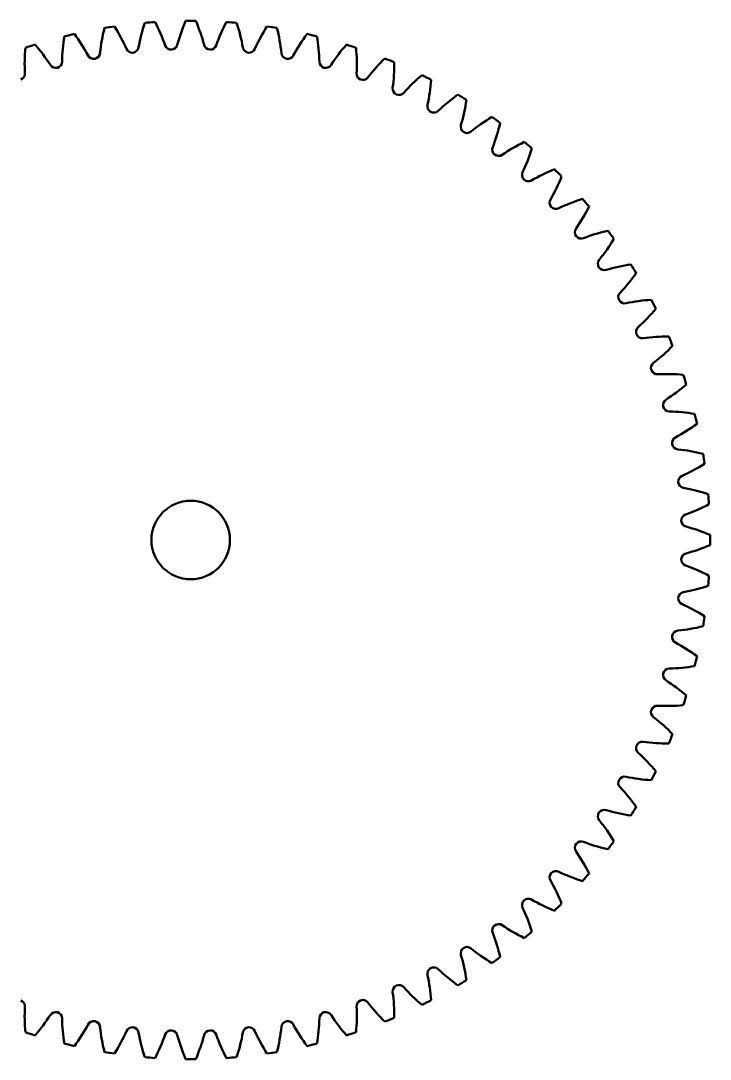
# Model space of a CAD drawing. Header units: millimetres. Extents: x 30 to 137, y 235 to 277.
# Drawn here: x 109.76 to 136.97, y 234.51 to 275.51 of the extents above; entities that cross this region are included whole.
import ezdxf

# ---------------------------------------------------------------- set-up
doc = ezdxf.new("R2010")
doc.units = ezdxf.units.MM
doc.header["$LTSCALE"] = 0.75
doc.layers.add('Visible', color=7, linetype='Continuous', lineweight=50)

msp = doc.modelspace()

# ---------------------------------------------------------------- linework, layer by layer
at = {"layer": 'Visible', "extrusion": (0, 0, -1)}
msp.add_circle((-116.468, 255.008), 1.55, dxfattribs=at)
at = {"layer": 'Visible'}
for centre, radius, start, end in [((119.701, 273.536), 6.848, 165.7301, 174.164), ((116.468, 255.008), 20.5, 98.4418, 99.5582), ((107.668, 271.63), 6.848, 23.836, 32.2699), ((121.145, 273.225), 6.848, 161.2301, 169.664), ((116.468, 255.008), 20.5, 93.9418, 95.0582), ((109, 272.269), 6.848, 19.336, 27.7699), ((122.559, 272.802), 6.848, 156.7301, 165.164), ((116.468, 255.008), 20.5, 89.4418, 90.5582), ((110.377, 272.802), 6.848, 14.836, 23.2699), ((123.937, 272.269), 6.848, 152.2301, 160.664), ((116.468, 255.008), 20.5, 84.9418, 86.0582), ((111.792, 273.225), 6.848, 10.336, 18.7699), ((125.268, 271.63), 6.848, 147.7301, 156.164), ((116.468, 255.008), 20.5, 80.4418, 81.5582), ((113.235, 273.536), 6.848, 5.836, 14.2699), ((118.237, 273.732), 6.848, 170.2301, 178.664), ((116.468, 255.008), 20.5, 102.9418, 104.0582), ((106.391, 270.888), 6.848, 28.336, 36.7699), ((126.545, 270.888), 6.848, 143.2301, 151.664), ((116.468, 255.008), 20.5, 75.9418, 77.0582), ((114.699, 273.732), 6.848, 1.336, 9.7699), ((116.763, 273.813), 6.848, 174.7301, 183.164), ((116.468, 255.008), 20.5, 107.4418, 108.5582), ((105.177, 270.049), 6.848, 32.836, 41.2699), ((114.161, 274.497), 0.25, 203.4829, 276.7512), ((114.162, 274.497), 0.25, 276.7488, 350.0171), ((115.697, 274.618), 0.25, 198.9829, 272.2512), ((116.468, 255.008), 19.375, 92.2488, 92.2512), ((115.698, 274.618), 0.25, 272.2488, 345.5171), ((117.238, 274.618), 0.25, 194.4829, 267.7512), ((116.468, 255.008), 19.375, 87.7488, 87.7512), ((117.239, 274.618), 0.25, 267.7488, 341.0171), ((118.774, 274.497), 0.25, 189.9829, 263.2512), ((118.775, 274.497), 0.25, 263.2488, 336.5171), ((127.76, 270.049), 6.848, 138.7301, 147.164), ((116.468, 255.008), 20.5, 71.4418, 72.5582), ((116.174, 273.813), 6.848, 356.836, 5.2699), ((111.142, 273.896), 0.25, 285.7488, 359.0171), ((112.639, 274.256), 0.25, 207.9829, 281.2512), ((116.468, 255.008), 19.375, 101.2488, 101.2512), ((112.64, 274.256), 0.25, 281.2488, 354.5171), ((116.468, 255.008), 19.375, 96.7488, 96.7512), ((116.468, 255.008), 19.375, 83.2488, 83.2512), ((120.296, 274.256), 0.25, 185.4829, 258.7512), ((120.297, 274.256), 0.25, 258.7488, 332.0171), ((116.468, 255.008), 19.375, 78.7488, 78.7512), ((121.795, 273.896), 0.25, 180.9829, 254.2512), ((128.905, 269.116), 6.848, 134.2301, 142.664), ((116.468, 255.008), 20.5, 66.9418, 68.0582), ((111.141, 273.896), 0.25, 212.4829, 285.7512), ((116.468, 255.008), 19.375, 105.7488, 105.7512), ((116.468, 255.008), 19.375, 74.2488, 74.2512), ((121.795, 273.896), 0.25, 254.2488, 327.5171), ((117.65, 273.778), 6.848, 352.336, 0.7699), ((109.676, 273.42), 0.25, 290.2488, 3.5171), ((123.26, 273.42), 0.25, 176.4829, 249.7512), ((123.261, 273.42), 0.25, 249.7488, 323.0171), ((116.468, 255.008), 19.375, 69.7488, 69.7512), ((129.974, 268.097), 6.848, 129.7301, 138.164), ((116.468, 255.008), 20.5, 62.4418, 63.5582), ((119.119, 273.628), 6.848, 347.836, 356.2699), ((124.684, 272.83), 0.25, 171.9829, 245.2512), ((124.685, 272.83), 0.25, 245.2488, 318.5171), ((116.468, 255.008), 19.375, 65.2488, 65.2512), ((130.959, 266.997), 6.848, 125.2301, 133.664), ((116.468, 255.008), 20.5, 57.9418, 59.0582), ((120.572, 273.362), 6.848, 343.336, 351.7699), ((126.057, 272.131), 0.25, 167.4829, 240.7512), ((126.058, 272.13), 0.25, 240.7488, 314.0171), ((116.468, 255.008), 19.375, 60.7488, 60.7512), ((131.855, 265.823), 6.848, 120.7301, 129.164), ((116.468, 255.008), 20.5, 53.4418, 54.5582), ((121.999, 272.984), 6.848, 338.836, 347.2699), ((127.371, 271.326), 0.25, 162.9829, 236.2512), ((127.371, 271.325), 0.25, 236.2488, 309.5171), ((116.468, 255.008), 19.375, 56.2488, 56.2512), ((132.656, 264.583), 6.848, 116.2301, 124.664), ((116.468, 255.008), 20.5, 48.9418, 50.0582), ((128.617, 270.42), 0.25, 158.4829, 231.7512), ((116.468, 255.008), 19.375, 51.7488, 51.7512), ((128.618, 270.419), 0.25, 231.7488, 305.0171), ((123.392, 272.494), 6.848, 334.336, 342.7699), ((129.789, 269.419), 0.25, 153.9829, 227.2512), ((133.357, 263.283), 6.848, 111.7301, 120.164), ((116.468, 255.008), 20.5, 44.4418, 45.5582), ((116.468, 255.008), 19.375, 47.2488, 47.2512), ((129.79, 269.419), 0.25, 227.2488, 300.5171), ((124.743, 271.897), 6.848, 329.836, 338.2699), ((130.879, 268.33), 0.25, 149.4829, 222.7512), ((116.468, 255.008), 19.375, 42.7488, 42.7512), ((130.879, 268.329), 0.25, 222.7488, 296.0171), ((133.954, 261.932), 6.848, 107.2301, 115.664), ((126.043, 271.196), 6.848, 325.336, 333.7699), ((116.468, 255.008), 20.5, 39.9418, 41.0582), ((131.879, 267.158), 0.25, 144.9829, 218.2512), ((116.468, 255.008), 19.375, 38.2488, 38.2512), ((131.88, 267.157), 0.25, 218.2488, 291.5171), ((134.444, 260.539), 6.848, 102.7301, 111.164), ((116.468, 255.008), 20.5, 35.4418, 36.5582), ((127.283, 270.395), 6.848, 320.836, 329.2699), ((132.785, 265.911), 0.25, 140.4829, 213.7512), ((116.468, 255.008), 19.375, 33.7488, 33.7512), ((132.786, 265.911), 0.25, 213.7488, 287.0171), ((134.822, 259.112), 6.848, 98.2301, 106.664), ((116.468, 255.008), 20.5, 30.9418, 32.0582), ((128.457, 269.499), 6.848, 316.336, 324.7699), ((133.59, 264.597), 0.25, 135.9829, 209.2512), ((116.468, 255.008), 19.375, 29.2488, 29.2512), ((133.591, 264.597), 0.25, 209.2488, 282.5171), ((135.088, 257.659), 6.848, 93.7301, 102.164), ((116.468, 255.008), 20.5, 26.4418, 27.5582), ((129.557, 268.514), 6.848, 311.836, 320.2699), ((134.29, 263.225), 0.25, 131.4829, 204.7512), ((116.468, 255.008), 19.375, 24.7488, 24.7512), ((134.29, 263.224), 0.25, 204.7488, 278.0171), ((135.238, 256.19), 6.848, 89.2301, 97.664), ((116.468, 255.008), 20.5, 21.9418, 23.0582), ((130.576, 267.445), 6.848, 307.336, 315.7699), ((134.88, 261.801), 0.25, 126.9829, 200.2512), ((134.88, 261.8), 0.25, 200.2488, 273.5171), ((116.468, 255.008), 19.375, 20.2488, 20.2512), ((135.273, 254.714), 6.848, 84.7301, 93.164), ((116.468, 255.008), 20.5, 17.4418, 18.5582), ((131.509, 266.3), 6.848, 302.836, 311.2699), ((135.356, 260.335), 0.25, 122.4829, 195.7512), ((116.468, 255.008), 19.375, 15.7488, 15.7512), ((135.356, 260.335), 0.25, 195.7488, 269.0171), ((135.192, 253.239), 6.848, 80.2301, 88.664), ((116.468, 255.008), 20.5, 12.9418, 14.0582), ((132.348, 265.085), 6.848, 298.336, 306.7699), ((135.716, 258.837), 0.25, 117.9829, 191.2512), ((116.468, 255.008), 19.375, 11.2488, 11.2512), ((135.716, 258.836), 0.25, 191.2488, 264.5171), ((134.996, 251.775), 6.848, 75.7301, 84.164), ((116.468, 255.008), 20.5, 8.4418, 9.5582), ((133.09, 263.808), 6.848, 293.836, 302.2699), ((135.957, 257.315), 0.25, 113.4829, 186.7512), ((116.468, 255.008), 19.375, 6.7488, 6.7512), ((135.957, 257.314), 0.25, 186.7488, 260.0171), ((134.685, 250.332), 6.848, 71.2301, 79.664), ((116.468, 255.008), 20.5, 3.9418, 5.0582), ((133.729, 262.477), 6.848, 289.336, 297.7699), ((136.078, 255.779), 0.25, 108.9829, 182.2512), ((116.468, 255.008), 19.375, 2.2488, 2.2512), ((136.078, 255.778), 0.25, 182.2488, 255.5171), ((134.262, 248.917), 6.848, 66.7301, 75.164), ((116.468, 255.008), 20.5, 359.4418, 0.5582), ((134.262, 261.099), 6.848, 284.836, 293.2699), ((136.078, 254.238), 0.25, 104.4829, 177.7512), ((116.468, 255.008), 19.375, 357.7488, 357.7512), ((136.078, 254.237), 0.25, 177.7488, 251.0171), ((133.729, 247.54), 6.848, 62.2301, 70.664), ((116.468, 255.008), 20.5, 354.9418, 356.0582), ((134.685, 259.684), 6.848, 280.336, 288.7699), ((135.957, 252.701), 0.25, 173.2488, 246.5171), ((116.468, 255.008), 19.375, 353.2488, 353.2512), ((135.957, 252.702), 0.25, 99.9829, 173.2512), ((133.09, 246.208), 6.848, 57.7301, 66.164), ((116.468, 255.008), 20.5, 350.4418, 351.5582), ((135.716, 251.18), 0.25, 95.4829, 168.7512), ((134.996, 258.241), 6.848, 275.836, 284.2699), ((135.716, 251.179), 0.25, 168.7488, 242.0171), ((116.468, 255.008), 19.375, 348.7488, 348.7512), ((132.348, 244.931), 6.848, 53.2301, 61.664), ((116.468, 255.008), 20.5, 345.9418, 347.0582), ((135.356, 249.681), 0.25, 164.2488, 237.5171), ((135.356, 249.682), 0.25, 90.9829, 164.2512), ((116.468, 255.008), 19.375, 344.2488, 344.2512), ((135.192, 256.777), 6.848, 271.336, 279.7699), ((131.509, 243.716), 6.848, 48.7301, 57.164), ((134.88, 248.216), 0.25, 86.4829, 159.7512), ((135.273, 255.303), 6.848, 266.836, 275.2699), ((116.468, 255.008), 20.5, 341.4418, 342.5582), ((134.88, 248.215), 0.25, 159.7488, 233.0171), ((116.468, 255.008), 19.375, 339.7488, 339.7512), ((130.576, 242.571), 6.848, 44.2301, 52.664), ((116.468, 255.008), 20.5, 336.9418, 338.0582), ((134.29, 246.792), 0.25, 155.2488, 228.5171), ((134.29, 246.792), 0.25, 81.9829, 155.2512), ((116.468, 255.008), 19.375, 335.2488, 335.2512), ((135.238, 253.826), 6.848, 262.336, 270.7699), ((129.557, 241.503), 6.848, 39.7301, 48.164), ((133.591, 245.419), 0.25, 77.4829, 150.7512), ((135.088, 252.357), 6.848, 257.836, 266.2699), ((116.468, 255.008), 20.5, 332.4418, 333.5582), ((133.59, 245.419), 0.25, 150.7488, 224.0171), ((116.468, 255.008), 19.375, 330.7488, 330.7512), ((128.457, 240.517), 6.848, 35.2301, 43.664), ((116.468, 255.008), 20.5, 327.9418, 329.0582), ((132.785, 244.105), 0.25, 146.2488, 219.5171), ((116.468, 255.008), 19.375, 326.2488, 326.2512), ((132.786, 244.106), 0.25, 72.9829, 146.2512), ((134.822, 250.905), 6.848, 253.336, 261.7699), ((127.283, 239.621), 6.848, 30.7301, 39.164), ((131.879, 242.858), 0.25, 141.7488, 215.0171), ((116.468, 255.008), 19.375, 321.7488, 321.7512), ((131.88, 242.859), 0.25, 68.4829, 141.7512), ((134.444, 249.477), 6.848, 248.836, 257.2699), ((116.468, 255.008), 20.5, 323.4418, 324.5582), ((126.043, 238.82), 6.848, 26.2301, 34.664), ((130.879, 241.687), 0.25, 63.9829, 137.2512), ((133.954, 248.084), 6.848, 244.336, 252.7699), ((130.879, 241.687), 0.25, 137.2488, 210.5171), ((124.743, 238.119), 6.848, 21.7301, 30.164), ((116.468, 255.008), 19.375, 317.2488, 317.2512), ((116.468, 255.008), 20.5, 318.9418, 320.0582), ((129.789, 240.597), 0.25, 132.7488, 206.0171), ((116.468, 255.008), 19.375, 312.7488, 312.7512), ((129.79, 240.598), 0.25, 59.4829, 132.7512), ((133.357, 246.733), 6.848, 239.836, 248.2699), ((123.392, 237.522), 6.848, 17.2301, 25.664), ((116.468, 255.008), 20.5, 314.4418, 315.5582), ((128.617, 239.596), 0.25, 128.2488, 201.5171), ((121.999, 237.032), 6.848, 12.7301, 21.164), ((128.618, 239.597), 0.25, 54.9829, 128.2512), ((116.468, 255.008), 19.375, 308.2488, 308.2512), ((132.656, 245.434), 6.848, 235.336, 243.7699), ((116.468, 255.008), 20.5, 309.9418, 311.0582), ((127.371, 238.691), 0.25, 123.7488, 197.0171), ((127.371, 238.691), 0.25, 50.4829, 123.7512), ((116.468, 255.008), 19.375, 303.7488, 303.7512), ((131.855, 244.193), 6.848, 230.836, 239.2699), ((120.572, 236.654), 6.848, 8.2301, 16.664), ((116.468, 255.008), 20.5, 305.4418, 306.5582), ((126.057, 237.886), 0.25, 119.2488, 192.5171), ((119.119, 236.389), 6.848, 3.7301, 12.164), ((126.058, 237.886), 0.25, 45.9829, 119.2512), ((116.468, 255.008), 19.375, 299.2488, 299.2512), ((130.959, 243.019), 6.848, 226.336, 234.7699), ((124.684, 237.186), 0.25, 114.7488, 188.0171), ((116.468, 255.008), 19.375, 294.7488, 294.7512), ((124.685, 237.186), 0.25, 41.4829, 114.7512), ((116.468, 255.008), 20.5, 300.9418, 302.0582), ((117.65, 236.238), 6.848, 359.2301, 7.664), ((129.974, 241.919), 6.848, 221.836, 230.2699), ((109.676, 236.596), 0.25, 356.4829, 69.7512), ((116.763, 236.203), 6.848, 176.836, 185.2699), ((116.174, 236.203), 6.848, 354.7301, 3.164), ((123.26, 236.596), 0.25, 110.2488, 183.5171), ((123.261, 236.597), 0.25, 36.9829, 110.2512), ((116.468, 255.008), 19.375, 290.2488, 290.2512), ((128.905, 240.9), 6.848, 217.336, 225.7699), ((116.468, 255.008), 20.5, 296.4418, 297.5582), ((105.177, 239.968), 6.848, 318.7301, 327.164), ((111.141, 236.12), 0.25, 74.2488, 147.5171), ((116.468, 255.008), 19.375, 254.2488, 254.2512), ((111.142, 236.12), 0.25, 0.9829, 74.2512), ((121.795, 236.12), 0.25, 105.7488, 179.0171), ((116.468, 255.008), 19.375, 285.7488, 285.7512), ((121.795, 236.12), 0.25, 32.4829, 105.7512), ((127.76, 239.968), 6.848, 212.836, 221.2699), ((118.237, 236.284), 6.848, 181.336, 189.7699), ((106.391, 239.128), 6.848, 323.2301, 331.664), ((112.639, 235.761), 0.25, 78.7488, 152.0171), ((116.468, 255.008), 19.375, 258.7488, 258.7512), ((112.64, 235.761), 0.25, 5.4829, 78.7512), ((119.701, 236.481), 6.848, 185.836, 194.2699), ((114.161, 235.52), 0.25, 83.2488, 156.5171), ((114.162, 235.52), 0.25, 9.9829, 83.2512), ((116.468, 255.008), 19.375, 263.2488, 263.2512), ((118.774, 235.52), 0.25, 96.7488, 170.0171), ((116.468, 255.008), 19.375, 276.7488, 276.7512), ((118.775, 235.52), 0.25, 23.4829, 96.7512), ((113.235, 236.481), 6.848, 345.7301, 354.164), ((120.296, 235.761), 0.25, 101.2488, 174.5171), ((120.297, 235.761), 0.25, 27.9829, 101.2512), ((116.468, 255.008), 19.375, 281.2488, 281.2512), ((126.545, 239.128), 6.848, 208.336, 216.7699), ((114.699, 236.284), 6.848, 350.2301, 358.664), ((116.468, 255.008), 20.5, 291.9418, 293.0582), ((116.468, 255.008), 20.5, 251.4418, 252.5582), ((107.668, 238.386), 6.848, 327.7301, 336.164), ((121.145, 236.791), 6.848, 190.336, 198.7699), ((109, 237.747), 6.848, 332.2301, 340.664), ((115.697, 235.399), 0.25, 87.7488, 161.0171), ((116.468, 255.008), 19.375, 267.7488, 267.7512), ((115.698, 235.399), 0.25, 14.4829, 87.7512), ((122.559, 237.214), 6.848, 194.836, 203.2699), ((110.377, 237.214), 6.848, 336.7301, 345.164), ((117.238, 235.399), 0.25, 92.2488, 165.5171), ((116.468, 255.008), 19.375, 272.2488, 272.2512), ((117.239, 235.399), 0.25, 18.9829, 92.2512), ((123.937, 237.747), 6.848, 199.336, 207.7699), ((111.792, 236.791), 6.848, 341.2301, 349.664), ((125.268, 238.386), 6.848, 203.836, 212.2699), ((116.468, 255.008), 20.5, 287.4418, 288.5582), ((116.468, 255.008), 20.5, 255.9418, 257.0582), ((116.468, 255.008), 20.5, 282.9418, 284.0582), ((116.468, 255.008), 20.5, 260.4418, 261.5582), ((116.468, 255.008), 20.5, 264.9418, 266.0582), ((116.468, 255.008), 20.5, 273.9418, 275.0582), ((116.468, 255.008), 20.5, 278.4418, 279.5582), ((116.468, 255.008), 20.5, 269.4418, 270.5582)]:
    msp.add_arc(centre, radius, start, end, dxfattribs=at)

doc.saveas('drawing.dxf')
